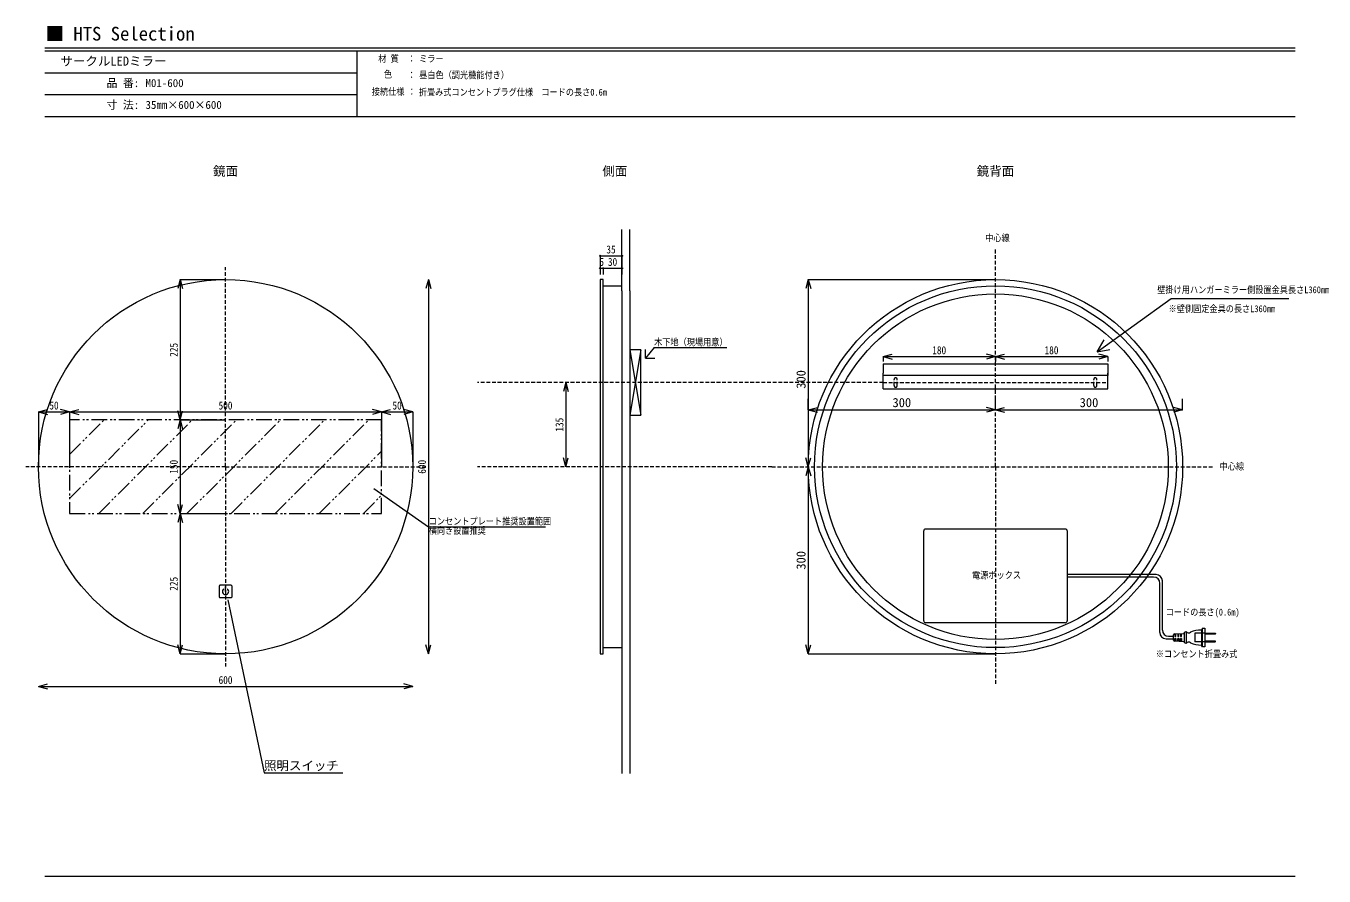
# Model space of a CAD drawing. Units: millimetres, scale not verified. Extents: x -1032 to 1048, y -687 to 676.
import ezdxf
from ezdxf.enums import TextEntityAlignment as Align

# ---------------------------------------------------------------- set-up
doc = ezdxf.new("R2010")
doc.units = ezdxf.units.MM
doc.header["$LTSCALE"] = 5
doc.header["$PDMODE"] = 32
doc.header["$PDSIZE"] = 2
doc.linetypes.add('DASHED1', pattern=[1.8, 1.2, -0.6])
doc.linetypes.add('DOUBLE_CHAIN1', pattern=[8.8, 5, -1, 0.6, -0.6, 0.6, -1])
doc.layers.add('F-0', color=7, linetype='Continuous', lineweight=15)
doc.styles.add('ＭＳ ゴシック', font='')
doc.styles.get('ＭＳ ゴシック').set_extended_font_data('MS Gothic')

msp = doc.modelspace()

# ---------------------------------------------------------------- linework, layer by layer
at = {"layer": 'F-0'}
for p, q in [((1002.034, 640.036), (-1002.086, 640.036)), ((1002.034, 635.036), (-1002.086, 635.036)), ((-502.086, 635.036), (-502.086, 530.036)), ((-502.086, 600.036), (-1002.086, 600.036)), ((-502.086, 565.036), (-1002.086, 565.036)), ((1002.034, 530.036), (-1002.086, 530.036)), ((-77, 251.038), (-77, 349.362)), ((-64.5, 251.038), (-64.5, 349.362)), ((-112.005, 307.107), (-77, 307.107)), ((-112.005, 307.107), (-112.005, 276.934)), ((-77, 307.107), (-77, 276.934)), ((-112.005, 287.128), (-107.005, 287.128)), ((-112.005, 287.128), (-112.005, 276.934)), ((-107.005, 287.128), (-107.005, 276.934)), ((-107.005, 287.128), (-77, 287.128)), ((-77, 287.128), (-77, 276.934)), ((-785.285, 269.038), (-789.167, 254.549)), ((-785.285, 269.038), (-785.285, 44.038)), ((-785.285, 269.038), (-781.402, 254.549)), ((-785.285, 269.038), (-712.414, 269.038)), ((-387.3, 269.038), (-391.182, 254.549)), ((-387.3, 269.038), (-387.3, -330.962)), ((-387.3, 269.038), (-383.418, 254.549)), ((-112.005, 269.038), (-112.005, -330.962)), ((-107.005, 259.038), (-77, 259.038)), ((-77, 251.038), (-77, -312.962)), ((-64.5, 251.038), (-64.5, -312.962)), ((221.681, 269.038), (217.799, 254.549)), ((221.681, 269.038), (221.681, -30.962)), ((221.681, 269.038), (225.563, 254.549)), ((221.681, 269.038), (521.681, 269.038)), ((684.941, 153.15), (695.855, 172.249)), ((-46.5, 156.538), (-64.5, 51.538)), ((-64.5, 156.538), (-46.5, 51.538)), ((-39.337, 143.039), (-39.337, 157.048)), ((-25.478, 160.025), (91.046, 160.025)), ((341.681, 145.581), (356.17, 149.464)), ((521.681, 145.581), (507.192, 149.464)), ((521.681, 145.581), (536.17, 149.464)), ((684.941, 153.15), (705.131, 156.97)), ((701.681, 145.581), (687.192, 149.464)), ((341.681, 145.581), (521.681, 145.581)), ((341.681, 145.581), (356.17, 141.699)), ((341.681, 145.581), (341.681, 137.651)), ((341.681, 134.038), (341.681, 119.038)), ((341.681, 134.038), (701.681, 134.038)), ((521.681, 145.581), (507.192, 141.699)), ((521.681, 145.581), (521.681, 137.651)), ((521.681, 145.581), (701.681, 145.581)), ((521.681, 145.581), (536.17, 141.699)), ((701.681, 145.581), (687.192, 141.699)), ((701.681, 145.581), (701.681, 137.651)), ((701.681, 134.038), (701.681, 115.038)), ((341.681, 94.038), (341.681, 119.038)), ((701.681, 115.038), (341.681, 115.038)), ((701.681, 94.038), (701.681, 119.038)), ((-167.022, 104.038), (-170.905, 89.549)), ((-167.022, 104.038), (-167.022, -30.962)), ((-167.022, 104.038), (-163.14, 89.549)), ((341.681, 94.038), (701.681, 94.038)), ((221.681, 60.191), (221.681, 77.951)), ((221.681, 60.191), (236.17, 64.073)), ((521.681, 60.191), (507.192, 64.073)), ((521.681, 60.191), (521.681, 77.951)), ((521.681, 60.191), (536.17, 64.073)), ((821.681, 60.191), (807.192, 64.073)), ((821.681, 60.191), (821.681, 77.951)), ((-1012.414, 56.885), (-997.926, 60.767)), ((-1012.414, 56.885), (-962.414, 56.885)), ((-1012.414, 56.885), (-997.926, 53.003)), ((-1012.414, 56.885), (-1012.414, -30.962)), ((-962.414, 56.885), (-976.903, 60.767)), ((-962.414, 56.885), (-976.903, 53.003)), ((-962.414, 56.885), (-947.926, 60.767)), ((-962.414, 56.885), (-947.926, 53.003)), ((-962.414, 56.885), (-962.414, -30.962)), ((-785.285, 44.038), (-789.167, 58.527)), ((-785.285, 44.038), (-789.167, 29.549)), ((-785.285, 44.038), (-781.402, 58.527)), ((-785.285, 44.038), (-712.414, 44.038)), ((-785.285, 44.038), (-785.285, -105.962)), ((-785.285, 44.038), (-781.402, 29.549)), ((-462.414, 56.885), (-476.903, 60.767)), ((-462.414, 56.885), (-447.926, 60.767)), ((-462.414, 56.885), (-462.414, -30.962)), ((-462.414, 56.885), (-412.414, 56.885)), ((-462.414, 56.885), (-447.926, 53.003)), ((-412.414, 56.885), (-426.903, 60.767)), ((-412.414, 56.885), (-426.903, 53.003)), ((-412.414, 56.885), (-412.414, -30.962)), ((221.681, 60.191), (521.681, 60.191)), ((221.681, 60.191), (236.17, 56.308)), ((521.681, 60.191), (507.192, 56.308)), ((521.681, 60.191), (821.681, 60.191)), ((521.681, 60.191), (536.17, 56.308)), ((821.681, 60.191), (807.192, 56.308)), ((-167.022, -30.962), (-170.905, -16.473)), ((-167.022, -30.962), (-163.14, -16.473)), ((221.681, -30.962), (217.799, -16.473)), ((221.681, -30.962), (225.563, -16.473)), ((221.681, -30.962), (217.799, -45.451)), ((221.681, -30.962), (221.681, -330.962)), ((221.681, -30.962), (225.563, -45.451)), ((-474.586, -66.084), (-386.884, -127.064)), ((-785.285, -105.962), (-789.167, -91.473)), ((-785.285, -105.962), (-781.402, -91.473)), ((-785.285, -105.962), (-789.167, -120.451)), ((-785.285, -105.962), (-712.414, -105.962)), ((-785.285, -105.962), (-785.285, -330.962)), ((-785.285, -105.962), (-781.402, -120.451)), ((-386.884, -127.064), (-199.831, -127.064)), ((406.681, -277.962), (406.681, -133.962)), ((633.681, -130.962), (409.681, -130.962)), ((636.681, -133.962), (636.681, -277.962)), ((779.209, -203.962), (636.681, -203.962)), ((775.209, -207.962), (636.681, -207.962)), ((-722.414, -239.962), (-722.414, -221.962)), ((-703.414, -220.962), (-721.414, -220.962)), ((-712.414, -230.962), (-712.414, -222.73)), ((-702.414, -221.962), (-702.414, -239.962)), ((785.209, -296.729), (785.209, -217.962)), ((789.209, -292.729), (789.209, -213.962)), ((-703.414, -240.962), (-721.414, -240.962)), ((-708.827, -244.553), (-650.807, -521.802)), ((633.681, -280.962), (409.681, -280.962)), ((853.482, -289.728), (851.966, -292.728)), ((853.482, -289.728), (857.482, -289.728)), ((853.482, -304.729), (853.482, -289.728)), ((857.482, -289.728), (857.482, -304.729)), ((795.209, -306.729), (806.981, -306.729)), ((799.209, -302.729), (806.981, -302.729)), ((806.981, -304.729), (806.981, -300.644)), ((806.981, -308.813), (806.981, -304.729)), ((808.896, -298.646), (823.501, -298.02)), ((823.501, -311.437), (808.896, -310.811)), ((809.481, -298.621), (809.481, -302.978)), ((809.481, -302.978), (810.981, -302.978)), ((809.481, -306.479), (810.981, -306.479)), ((809.481, -310.836), (809.481, -306.479)), ((810.981, -302.978), (810.981, -298.557)), ((810.981, -306.479), (810.981, -310.9)), ((813.981, -298.428), (813.981, -302.979)), ((813.981, -302.979), (815.481, -302.979)), ((813.981, -306.478), (815.481, -306.478)), ((813.981, -311.029), (813.981, -306.478)), ((815.481, -302.979), (815.481, -298.364)), ((815.481, -306.478), (815.481, -311.093)), ((818.481, -298.235), (818.481, -302.979)), ((818.481, -302.979), (819.981, -302.979)), ((818.481, -306.478), (819.981, -306.478)), ((818.481, -311.222), (818.481, -306.478)), ((819.981, -302.979), (819.981, -298.171)), ((819.981, -306.478), (819.981, -311.286)), ((824.481, -296.178), (827.481, -295.178)), ((824.481, -304.729), (824.481, -296.178)), ((824.481, -313.279), (824.481, -304.729)), ((827.482, -295.178), (827.482, -304.729)), ((827.482, -304.729), (827.482, -314.279)), ((857.482, -297.643), (841.063, -297.643)), ((841.063, -297.643), (841.063, -311.814)), ((857.482, -311.814), (841.063, -311.814)), ((851.966, -292.728), (851.966, -304.729)), ((851.966, -304.729), (851.966, -316.729)), ((853.482, -319.729), (853.482, -304.729)), ((857.482, -297.643), (873.645, -297.643)), ((873.645, -299.113), (857.482, -299.113)), ((857.482, -304.729), (857.482, -319.729)), ((873.645, -310.344), (857.482, -310.344)), ((857.482, -311.814), (873.645, -311.814)), ((873.645, -297.643), (874.482, -298.128)), ((873.645, -297.643), (873.645, -299.113)), ((874.482, -298.628), (873.645, -299.113)), ((874.482, -310.829), (873.645, -310.344)), ((873.645, -311.814), (873.645, -310.344)), ((873.645, -311.814), (874.482, -311.329)), ((874.482, -298.128), (874.482, -298.628)), ((874.482, -311.329), (874.482, -310.829)), ((-785.285, -330.962), (-789.167, -316.473)), ((-785.285, -330.962), (-781.402, -316.473)), ((-785.285, -330.962), (-712.414, -330.962)), ((-387.3, -330.962), (-391.182, -316.473)), ((-387.3, -330.962), (-383.418, -316.473)), ((-112.005, -330.962), (-107.005, -330.962)), ((-107.005, -320.962), (-77, -320.962)), ((-77, -312.962), (-77, -522.963)), ((-64.5, -312.962), (-64.5, -522.963)), ((221.681, -330.962), (217.799, -316.473)), ((221.681, -330.962), (225.563, -316.473)), ((221.681, -330.962), (521.681, -330.962)), ((827.481, -314.279), (824.481, -313.279)), ((853.482, -319.729), (851.966, -316.729)), ((857.482, -319.729), (853.482, -319.729)), ((-1012.414, -383.09), (-997.926, -379.208)), ((-1012.414, -383.09), (-412.414, -383.09)), ((-1012.414, -383.09), (-997.926, -386.972)), ((-412.414, -383.09), (-426.903, -379.208)), ((-412.414, -383.09), (-426.903, -386.972)), ((-650.807, -521.802), (-524.35, -521.802)), ((-1002.086, -687.064), (1002.034, -687.064))]:
    msp.add_line(p, q, dxfattribs=at)
at = {"layer": 'F-0', "linetype": 'DASHED1'}
for p, q in [((521.681, -30.962), (521.681, 319.038)), ((-712.414, -30.962), (-712.414, 289.038)), ((359.181, 99.038), (359.181, 109.038)), ((364.181, 99.038), (364.181, 109.038)), ((679.181, 99.038), (679.181, 109.038)), ((684.181, 99.038), (684.181, 109.038)), ((341.681, 104.038), (-308.488, 104.038)), ((341.681, 104.038), (701.681, 104.038)), ((-712.414, -30.962), (-1032.414, -30.962)), ((-712.414, -30.962), (-392.414, -30.962)), ((-712.414, -30.962), (-712.414, -350.962)), ((163.279, -30.962), (-308.488, -30.962)), ((521.681, -30.962), (521.681, -380.962))]:
    msp.add_line(p, q, dxfattribs=at)
at = {"layer": 'F-0', "linetype": 'DOUBLE_CHAIN1'}
for p, q in [((-962.414, -81.872), (-836.504, 44.038)), ((-962.414, -11.162), (-907.215, 44.038)), ((-915.793, -105.962), (-765.793, 44.038)), ((-845.083, -105.962), (-695.083, 44.038)), ((-774.372, -105.962), (-624.372, 44.038)), ((-703.661, -105.962), (-553.661, 44.038)), ((-632.951, -105.962), (-482.951, 44.038)), ((-562.24, -105.962), (-462.414, -6.136)), ((-491.529, -105.962), (-462.414, -76.847))]:
    msp.add_line(p, q, dxfattribs=at)
at = {"layer": 'F-0'}
for points in [[(-107.005, -330.962), (-107.005, 269.038), (-112.005, 269.038)], [(684.941, 153.15), (803.356, 238.823), (992.109, 238.823)], [(-25.478, 160.025), (-39.337, 143.039), (-24.111, 143.039)], [(-962.414, 56.885), (-462.414, 56.885), (-476.903, 53.003)]]:
    msp.add_lwpolyline(points, dxfattribs=at)
msp.add_lwpolyline([(-64.5, 51.538), (-46.5, 51.538), (-46.5, 156.538), (-64.5, 156.538)], close=True, dxfattribs=at)
at = {"layer": 'F-0', "linetype": 'DOUBLE_CHAIN1'}
msp.add_lwpolyline([(-962.414, -105.962), (-462.414, -105.962), (-462.414, 44.038), (-962.414, 44.038)], close=True, dxfattribs=at)
at = {"layer": 'F-0', "linetype": 'DASHED1'}
msp.add_lwpolyline([(163.279, -30.962), (521.681, -30.962), (871.681, -30.962)], dxfattribs=at)
at = {"layer": 'F-0'}
for centre, radius in [((-712.414, -30.962), 300), ((521.681, -30.962), 300), ((521.681, -30.962), 290), ((521.681, -30.962), 277)]:
    msp.add_circle(centre, radius, dxfattribs=at)
at = {"layer": 'F-0', "linetype": 'DASHED1'}
for centre, start, end in [((361.681, 109.038), 90, 180), ((361.681, 109.038), 0, 90), ((681.681, 109.038), 90, 180), ((681.681, 109.038), 0, 90), ((361.681, 99.038), 180, 270), ((361.681, 99.038), 270, 0), ((681.681, 99.038), 180, 270), ((681.681, 99.038), 270, 0)]:
    msp.add_arc(centre, 2.5, start, end, dxfattribs=at)
at = {"layer": 'F-0'}
for centre, radius, start, end in [((409.681, -133.962), 3, 90, 180), ((633.681, -133.962), 3, 0, 90), ((775.209, -217.962), 10, 0, 90), ((779.209, -213.962), 10, 0, 90), ((-721.414, -221.962), 1, 90, 180), ((-712.414, -230.962), 5, 123.57793, 58.54997), ((-703.414, -221.962), 1, 0, 90), ((-721.414, -239.962), 1, 180, 270), ((-703.414, -239.962), 1, 270, 0), ((409.681, -277.962), 3, 180, 270), ((633.681, -277.962), 3, 270, 0), ((795.209, -296.729), 10, 180, 270), ((799.209, -292.729), 10, 180, 270), ((808.981, -300.644), 2, 92.45402, 180), ((808.981, -308.813), 2, 180, 267.54598), ((823.481, -297.02), 1, 271.12466, 0.56138), ((823.481, -312.437), 1, 359.43862, 88.87534), ((831.205, -292.856), 4.388, 211.95122, 312.26714), ((851.72, -340.104), 47.376, 89.70287, 111.76006), ((831.205, -316.601), 4.388, 47.73286, 148.04878), ((851.72, -269.353), 47.376, 248.23994, 270.29713)]:
    msp.add_arc(centre, radius, start, end, dxfattribs=at)
for p in [(-112.005, 307.107), (-77, 307.107), (-112.005, 287.128), (-107.005, 287.128), (-77, 287.128)]:
    msp.add_point(p, dxfattribs=at)

# ---------------------------------------------------------------- texts
at = {"layer": 'F-0', "style": 'ＭＳ ゴシック'}
for s, height, p in [('■ HTS Selection', 21.99, (-1001.367, 645.583)), ('サークルLEDミラー', 14.66, (-977.086, 607.536)), ('品 番:', 12.83, (-903.336, 573.786)), ('M01-600', 12.83, (-840.774, 573.786)), ('寸 法:', 12.83, (-903.336, 538.786)), ('35㎜×600×600', 12.83, (-840.774, 538.786)), ('鏡面', 14.66, (-732.414, 431.25)), ('側面', 14.66, (-108.252, 431.25)), ('鏡背面', 14.66, (491.681, 431.25)), ('300', 14.66, (356.681, 60.191)), ('300', 14.66, (656.681, 60.191)), ('照明スイッチ', 14.66, (-650.807, -521.802))]:
    msp.add_text(s, height=height, dxfattribs=at).set_placement(p, align=Align.BOTTOM_LEFT)
at = {"layer": 'F-0', "style": 'ＭＳ ゴシック', "width": 0.85}
for s, height, p in [('材 質', 11, (-467.711, 614.411)), ('：', 11, (-420.836, 614.411)), ('ミラー', 11, (-402.086, 614.411)), ('色', 11, (-458.638, 589.298)), ('昼白色（調光機能付き）', 11, (-402.086, 588.161)), ('：', 11, (-420.836, 588.161)), ('接続仕様', 11, (-478.028, 561.479)), ('：', 11, (-420.504, 561.318)), ('折畳み式コンセントプラグ仕様\u3000コードの長さ0.6m', 11, (-402.661, 560.657)), ('中心線', 11, (505.315, 326.997)), ('35', 12.83, (-102.002, 307.107)), ('5', 12.83, (-113.255, 287.128)), ('30', 12.83, (-99.502, 287.128)), ('壁掛け用ハンガーミラー側設置金具長さL360㎜', 11, (781.112, 243.903)), ('※壁側固定金具の長さL360㎜', 11, (799.201, 213.481)), ('木下地（現場用意）', 11, (-25.478, 160.025)), ('180', 12.83, (420.431, 145.581)), ('180', 12.83, (600.431, 145.581)), ('50', 12.83, (-994.914, 56.885)), ('500', 12.83, (-723.664, 56.885)), ('50', 12.83, (-444.914, 56.885)), ('中心線', 11, (881.038, -39.254)), ('コンセントプレート推奨設置範囲', 11, (-386.884, -127.064)), ('横向き設置推奨', 11, (-386.884, -142.064)), ('電源ボックス', 11, (484.181, -213.462)), ('コードの長さ(0.6m)', 11, (794.521, -272.772)), ('※コンセント折畳み式', 11, (778.707, -339.799)), ('600', 12.83, (-723.664, -383.09))]:
    msp.add_text(s, height=height, dxfattribs=at).set_placement(p, align=Align.BOTTOM_LEFT)
for s, p in [('225', (-785.285, 145.288)), ('135', (-167.022, 25.288)), ('150', (-785.285, -42.212)), ('600', (-387.3, -42.212)), ('225', (-785.285, -229.712))]:
    msp.add_text(s, height=12.83, rotation=90, dxfattribs=at).set_placement(p, align=Align.BOTTOM_LEFT)
at = {"layer": 'F-0', "style": 'ＭＳ ゴシック'}
for p in [(221.681, 94.038), (221.681, -195.962)]:
    msp.add_text('300', height=14.66, rotation=90, dxfattribs=at).set_placement(p, align=Align.BOTTOM_LEFT)

doc.saveas('drawing.dxf')
